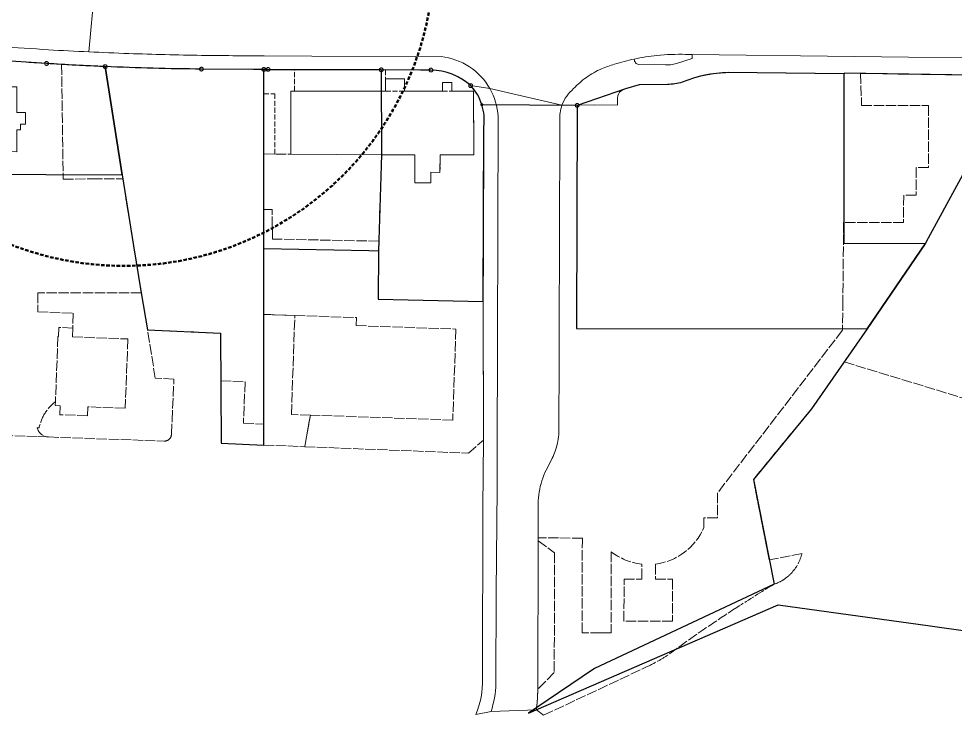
# Model space of a CAD drawing. Header units: metres. Extents: x -163 to 276, y -152 to 153.
# Drawn here: x -24.9 to 111, y -119 to -17.9 of the extents above; entities that cross this region are included whole.
import ezdxf

# ---------------------------------------------------------------- set-up
doc = ezdxf.new("R2010")
doc.units = ezdxf.units.M
doc.header["$MEASUREMENT"] = 0
for name, pattern in [('Strich 2_1mm', [0.75, 0.5, -0.25]), ('Strich 3_1mm Kanten', [1, 0.75, -0.25]), ('Strich 6_1mm', [1.75, 1.5, -0.25])]:
    doc.linetypes.add(name, pattern=pattern)
for name, color, linetype in [('000 Kataster', 7, 'Continuous'), ('000-2 Kataster Parzellenpunkte', 7, 'Continuous'), ('000-3 Kataster Parzellengrenzen', 7, 'Continuous'), ('162 Beschriftung Baustelleninstallation Neu', 7, 'Continuous')]:
    doc.layers.add(name, color=color, linetype=linetype)

msp = doc.modelspace()

# ---------------------------------------------------------------- hatches: boundary and pattern name
at = {"layer": '000 Kataster', "linetype": 'Continuous', "lineweight": 13}
for color, points in [(255, [(42.556, -30.46), (42.563, -30.424), (42.563, -30.388), (42.558, -30.352), (42.547, -30.317), (42.531, -30.285), (42.509, -30.255), (42.483, -30.23), (42.453, -30.21), (42.42, -30.194), (42.385, -30.185), (42.349, -30.181), (42.313, -30.183), (42.277, -30.191), (42.244, -30.205), (42.213, -30.224), (42.185, -30.248), (42.162, -30.276), (42.144, -30.308), (42.132, -30.342), (42.125, -30.377), (42.124, -30.414), (42.129, -30.45), (42.14, -30.484), (42.157, -30.517), (42.178, -30.546), (42.205, -30.571), (42.235, -30.592), (42.268, -30.607), (42.303, -30.617), (42.339, -30.621), (42.375, -30.618), (42.41, -30.61), (42.444, -30.597), (42.475, -30.577), (42.502, -30.553), (42.525, -30.525), (42.543, -30.494)]), (7, [(42.36, -30.405), (42.36, -30.402), (42.36, -30.4), (42.36, -30.397), (42.359, -30.394), (42.358, -30.392), (42.356, -30.39), (42.354, -30.388), (42.352, -30.386), (42.35, -30.385), (42.347, -30.384), (42.344, -30.384), (42.341, -30.384), (42.339, -30.385), (42.336, -30.386), (42.334, -30.387), (42.332, -30.389), (42.33, -30.391), (42.329, -30.394), (42.328, -30.396), (42.327, -30.399), (42.327, -30.402), (42.328, -30.404), (42.329, -30.407), (42.33, -30.409), (42.331, -30.412), (42.333, -30.413), (42.336, -30.415), (42.338, -30.416), (42.341, -30.417), (42.343, -30.417), (42.346, -30.417), (42.349, -30.416), (42.351, -30.415), (42.354, -30.414), (42.356, -30.412), (42.357, -30.41), (42.359, -30.408)])]:
    msp.add_hatch(color=color, dxfattribs=at).paths.add_polyline_path(points)

# ---------------------------------------------------------------- linework, layer by layer
at = {"layer": '000 Kataster', "color": 251, "linetype": 'Strich 3_1mm Kanten', "lineweight": 13, "true_color": 0x5f5f5f}
for p, q in [((28.359, -28.431), (31.108, -28.432)), ((36.608, -28.437), (37.982, -28.438))]:
    msp.add_line(p, q, dxfattribs=at)
at = {"layer": '000 Kataster', "color": 251, "linetype": 'Continuous', "lineweight": 13, "true_color": 0x5f5f5f}
for points in [[(-159.598, -12.048), (-130.34, -12.012), (-108.9, -11.996), (-50.555, -12.156, -0.0039448), (-40.906, -12.414, -0.0039706), (-31.079, -12.833), (-24.4, -13.188, 0.002596), (-18.142, -13.563, 0.0019236), (-13.863, -13.783), (-14.704, -22.737, -0.0024493), (-20.542, -22.435, 0.0062523), (-34.606, -21.637, 0.0053248), (-46.805, -21.231), (-77.374, -21.065), (-116.928, -20.965), (-155.584, -20.94), (-161.571, -20.979), (-162.086, -20.986)], [(-13.863, -13.783), (-14.704, -22.737, 0.0024877), (-8.863, -22.978, 0.0048103), (1.672, -23.239, 0.0040896), (10.744, -23.303), (17.683, -23.364), (36.415, -23.428, -0.2427218), (43.512, -28.077), (53.969, -30.485, -0.1349718), (55.657, -28.071, -0.0512309), (57.511, -26.442, -0.0521615), (59.718, -25.194, -0.0174335), (61.577, -24.532, -0.0262768), (64.465, -23.783, -0.0268824), (67.736, -23.26, -0.0337293), (71.905, -23.104), (72.869, -23.112), (119.972, -23.71)], [(-25.166, -24.151), (-20.826, -24.425), (-18.636, -24.558, 0.0037539), (-12.316, -24.875, 0.0082853), (1.643, -25.238), (10.698, -25.284), (11.307, -25.287), (27.75, -25.344), (34.952, -25.378, -0.0933538), (38.046, -25.966, -0.0930949), (40.715, -27.64), (43.512, -28.077, 0.2427218), (36.415, -23.428), (17.683, -23.364), (10.744, -23.303, -0.0040896), (1.672, -23.239, -0.0048103), (-8.863, -22.978, -0.0024877), (-14.704, -22.737, -0.0024493), (-20.542, -22.435, 0.0062523), (-34.606, -21.637, 0.0053248)], [(119.934, -26.211), (97.287, -25.869), (94.911, -25.832), (94.911, -25.931), (94.799, -25.93), (78.096, -25.747, 0.0402566), (75.059, -26.067, 0.050282), (71.417, -27.14, -0.0578481), (69.268, -27.473), (65.176, -27.497), (63.187, -28.085, 0.1767152), (62.325, -28.609, 0.201405), (62.013, -29.702), (62.011, -30.451), (58.681, -30.446), (53.969, -30.485, -0.1349718), (55.657, -28.071, -0.0512309), (57.511, -26.442, -0.0521615), (59.718, -25.194, -0.0174335), (61.577, -24.532, -0.0262768), (64.465, -23.783, 0.1757), (64.653, -24.311, 0.159165), (65.085, -24.584), (68.977, -24.626, 0.0356427), (69.721, -24.596, 0.0414805), (70.599, -24.422), (72.871, -23.71), (72.869, -23.112), (119.972, -23.71)]]:
    msp.add_lwpolyline(points, format="xyb", dxfattribs=at)
at = {"layer": '000 Kataster', "color": 251, "linetype": 'Strich 6_1mm', "lineweight": 13, "true_color": 0x5f5f5f}
for points in [[(-25.166, -24.151), (-20.826, -24.425), (-18.636, -24.558), (-18.419, -40.533), (-18.411, -41.195), (-14.211, -41.182), (-9.77, -41.166), (-8.202, -50.884), (-7.079, -57.727), (-22.081, -57.701), (-22.097, -60.477), (-16.949, -60.672), (-17.029, -62.82), (-19.055, -62.743), (-19.103, -64.032), (-19.173, -64.03), (-19.537, -73.481, 0.0846822), (-21.049, -75.168, 0.0860516), (-21.919, -77.301), (-22.198, -77.299, 0.3252305), (-20.557, -78.637), (-22.205, -78.579), (-26.304, -78.428)], [(119.934, -26.211), (97.287, -25.869), (97.451, -30.502), (107.158, -30.51), (107.148, -39.522), (105.347, -39.52), (105.344, -43.525), (103.554, -43.524), (103.538, -47.507), (94.933, -47.508), (94.823, -47.507), (94.731, -58.847), (94.659, -62.922), (94.656, -63.132), (76.555, -86.743), (76.55, -90.379), (74.551, -90.376), (74.555, -91.78, -0.2616469), (67.521, -97.099), (67.521, -99.252), (69.999, -99.252), (69.99, -105.35), (62.963, -105.35), (62.971, -99.256), (65.535, -99.249), (65.534, -97.091, -0.1355251), (61.094, -95.294), (61.08, -107.052), (59.61, -107.049), (56.896, -107.052), (56.909, -100.041), (56.92, -93.641), (56.924, -93.333), (53.482, -93.295), (50.503, -93.262), (50.506, -93.731), (52.897, -95.434), (52.845, -112.832), (50.447, -115.299, -0.0349974), (50.269, -117.949), (50.258, -118.236), (51.289, -119.029), (66.252, -112.009, 0.0234759), (68.07, -111.065, 0.020847), (69.591, -110.1), (70.461, -109.467, -0.0138485), (79.341, -103.372, -0.0082384), (84.733, -100.012, 0.0603271), (86.097, -99.354, 0.0571532), (87.207, -98.449, 0.1336465), (88.796, -95.536), (84.036, -96.474), (81.738, -84.797), (87.179, -78.208), (90.195, -74.556), (94.917, -67.738), (123.608, -76.473, 0.0253521)]]:
    msp.add_lwpolyline(points, format="xyb", dxfattribs=at)
for points in [[(-17.029, -62.82), (-17.077, -64.107), (-9.03, -64.411), (-9.407, -74.472), (-14.848, -74.263), (-14.899, -75.556), (-18.889, -75.406), (-18.841, -74.109), (-19.56, -74.081), (-19.537, -73.481, 0.0846822), (-21.049, -75.168, 0.0860516), (-21.919, -77.301), (-22.198, -77.299, 0.3252305), (-20.557, -78.637), (-3.775, -79.232, 0.199539), (-3.025, -78.954, 0.1986487), (-2.694, -78.226), (-2.607, -76.238), (-2.342, -70.243), (-5.046, -70.106), (-6.196, -63.094), (4.43, -63.563), (4.466, -70.495), (7.982, -70.625), (7.746, -76.618), (10.691, -76.764), (10.691, -79.803), (16.649, -80.042), (17.451, -75.462), (14.704, -75.368), (15.2, -61.002), (10.693, -60.845), (10.694, -51.343), (10.695, -45.621), (10.696, -37.553), (10.698, -25.284), (1.643, -25.238, -0.0082853), (-12.316, -24.875, -0.0037539), (-18.636, -24.558), (-18.419, -40.533), (-18.411, -41.195), (-14.211, -41.182), (-9.77, -41.166), (-8.202, -50.884), (-7.079, -57.727), (-22.081, -57.701), (-22.097, -60.477), (-16.949, -60.672)], [(10.698, -25.284), (10.696, -37.553), (14.625, -37.58), (14.633, -28.419), (27.759, -28.431), (28.359, -28.431), (28.363, -26.654), (31.104, -26.662), (31.108, -28.432), (36.608, -28.437), (36.609, -27.167), (37.99, -27.164), (37.982, -28.438), (41.147, -28.44), (41.157, -37.697), (36.269, -37.688), (36.265, -40.222), (34.925, -40.221), (34.925, -41.742), (32.605, -41.739), (32.608, -37.682), (27.788, -37.674), (27.475, -47.268), (27.393, -50.217), (27.382, -50.217), (11.947, -49.902), (11.918, -45.622), (10.695, -45.621), (10.694, -51.343), (10.693, -60.845), (15.2, -61.002), (24.146, -61.311), (24.106, -62.47), (38.576, -62.971), (38.119, -76.176), (17.451, -75.462), (16.649, -80.042), (40.399, -80.988), (42.567, -79.082), (42.539, -58.978), (42.564, -51.659), (42.624, -33.595, 0.1119223), (42.344, -30.401, 0.1120933), (40.715, -27.64, 0.0930949), (38.046, -25.966, 0.0933538), (34.952, -25.378), (27.75, -25.344), (11.307, -25.287)]]:
    msp.add_lwpolyline(points, format="xyb", close=True, dxfattribs=at)
at = {"layer": '000 Kataster', "color": 251, "linetype": 'Strich 3_1mm Kanten', "lineweight": 13, "true_color": 0x5f5f5f}
for points in [[(15.133, -28.419), (15.134, -25.299), (27.75, -25.344), (28.367, -25.354), (28.363, -26.654)], [(10.696, -37.553), (10.698, -28.825), (12.297, -28.825), (12.296, -37.563)]]:
    msp.add_lwpolyline(points, dxfattribs=at)
at = {"layer": '000 Kataster', "color": 251, "linetype": 'Continuous', "lineweight": 13, "true_color": 0x5f5f5f}
for points in [[(27.788, -37.674), (27.759, -28.431), (28.359, -28.431), (28.363, -26.654), (31.104, -26.662), (31.108, -28.432), (36.608, -28.437), (36.609, -27.167), (37.99, -27.164), (37.982, -28.438), (41.147, -28.44), (41.157, -37.697), (36.269, -37.688), (36.265, -40.222), (34.925, -40.221), (34.925, -41.742), (32.605, -41.739), (32.608, -37.682)], [(-36.751, -40.37), (-32.075, -40.468), (-32.047, -37.19), (-25.159, -37.227), (-25.146, -34.037), (-24.615, -34.029), (-24.607, -33.22), (-23.903, -33.223), (-23.899, -31.523), (-25.136, -31.521), (-25.12, -27.819), (-28.943, -27.797), (-28.943, -27.637), (-32.872, -27.617), (-32.873, -27.777), (-36.683, -27.757), (-36.734, -37.166)], [(27.788, -37.674), (27.759, -28.431), (14.633, -28.419), (14.625, -37.58)]]:
    msp.add_lwpolyline(points, close=True, dxfattribs=at)
for points in [[(42.567, -79.082), (42.539, -58.978), (42.564, -51.659), (42.624, -33.595, 0.1119223), (42.344, -30.401, 0.1120933), (40.715, -27.64), (43.512, -28.077, -0.1152566), (44.697, -32.12), (44.552, -81.005), (44.539, -86.046), (44.435, -101.217), (44.389, -114.451, -0.0672512), (43.676, -118.482), (41.478, -118.919, 0.1044565), (42.442, -113.741), (42.491, -89.067, 0.0120444), (42.492, -88.92)], [(50.503, -93.262), (50.506, -93.731), (50.447, -115.299, -0.0349974), (50.269, -117.949), (50.258, -118.236), (43.676, -118.482, 0.0672512), (44.389, -114.451), (44.435, -101.217), (44.539, -86.046), (44.552, -81.005), (44.697, -32.12, 0.1152566), (43.512, -28.077), (53.969, -30.485, 0.1006656), (53.661, -32.678), (53.601, -50.097, 0.0008742), (53.601, -50.105), (53.543, -62.886), (53.571, -67.526), (53.529, -77.395, -0.0660717), (53.241, -79.859, -0.0594667), (52.43, -81.97), (51.678, -83.429, 0.0753895), (50.655, -86.642, 0.0362909), (50.515, -88.257)]]:
    msp.add_lwpolyline(points, format="xyb", close=True, dxfattribs=at)
at = {"layer": '000 Kataster', "color": 251, "linetype": 'Strich 6_1mm', "lineweight": 13, "true_color": 0x5f5f5f}
msp.add_lwpolyline([(-25.146, -34.037), (-24.615, -34.029), (-24.607, -33.22), (-23.903, -33.223), (-23.899, -31.523), (-25.136, -31.521)], dxfattribs=at)
at = {"layer": '000 Kataster', "color": 251, "linetype": 'Continuous', "lineweight": 13, "true_color": 0x5f5f5f}
msp.add_circle((42.344, -30.401), 0.0165, dxfattribs=at)
at = {"layer": '000-2 Kataster Parzellenpunkte', "color": 251, "linetype": 'Continuous', "lineweight": 13, "true_color": 0x5f5f5f}
for points in [[(-20.752, -24.16), (-20.796, -24.151), (-20.842, -24.15), (-20.887, -24.157), (-20.93, -24.17), (-20.971, -24.191), (-21.007, -24.218), (-21.039, -24.251), (-21.064, -24.288), (-21.083, -24.329), (-21.096, -24.373), (-21.1, -24.418), (-21.098, -24.464), (-21.088, -24.508), (-21.07, -24.55), (-21.046, -24.589), (-21.016, -24.623), (-20.981, -24.651), (-20.942, -24.674), (-20.899, -24.69), (-20.855, -24.698), (-20.809, -24.699), (-20.764, -24.693), (-20.721, -24.679), (-20.681, -24.658), (-20.644, -24.631), (-20.613, -24.599), (-20.587, -24.561), (-20.568, -24.52), (-20.555, -24.476), (-20.551, -24.431), (-20.553, -24.386), (-20.563, -24.342), (-20.581, -24.3), (-20.605, -24.261), (-20.635, -24.227), (-20.67, -24.198), (-20.709, -24.176)], [(-12.242, -24.61), (-12.287, -24.601), (-12.332, -24.6), (-12.377, -24.607), (-12.42, -24.62), (-12.461, -24.641), (-12.497, -24.668), (-12.529, -24.701), (-12.554, -24.738), (-12.574, -24.779), (-12.586, -24.823), (-12.591, -24.868), (-12.588, -24.914), (-12.578, -24.958), (-12.56, -25), (-12.537, -25.038), (-12.507, -25.073), (-12.471, -25.101), (-12.432, -25.124), (-12.389, -25.14), (-12.345, -25.148), (-12.299, -25.149), (-12.254, -25.143), (-12.211, -25.129), (-12.171, -25.108), (-12.134, -25.081), (-12.103, -25.049), (-12.077, -25.011), (-12.058, -24.97), (-12.046, -24.926), (-12.041, -24.881), (-12.043, -24.836), (-12.054, -24.791), (-12.071, -24.749), (-12.095, -24.711), (-12.125, -24.677), (-12.16, -24.648), (-12.199, -24.625)], [(1.717, -24.973), (1.672, -24.965), (1.627, -24.964), (1.582, -24.97), (1.538, -24.984), (1.498, -25.004), (1.461, -25.031), (1.43, -25.064), (1.404, -25.102), (1.385, -25.143), (1.373, -25.187), (1.368, -25.232), (1.371, -25.277), (1.381, -25.321), (1.398, -25.363), (1.422, -25.402), (1.452, -25.436), (1.487, -25.465), (1.527, -25.487), (1.569, -25.503), (1.614, -25.512), (1.659, -25.513), (1.704, -25.506), (1.747, -25.492), (1.788, -25.472), (1.824, -25.445), (1.856, -25.412), (1.882, -25.375), (1.901, -25.333), (1.913, -25.29), (1.918, -25.245), (1.915, -25.199), (1.905, -25.155), (1.888, -25.113), (1.864, -25.074), (1.834, -25.04), (1.799, -25.011), (1.759, -24.989)], [(10.772, -25.019), (10.727, -25.011), (10.682, -25.01), (10.637, -25.016), (10.593, -25.03), (10.553, -25.051), (10.517, -25.078), (10.485, -25.11), (10.459, -25.148), (10.44, -25.189), (10.428, -25.233), (10.423, -25.278), (10.426, -25.323), (10.436, -25.368), (10.453, -25.41), (10.477, -25.448), (10.507, -25.482), (10.542, -25.511), (10.582, -25.534), (10.624, -25.549), (10.669, -25.558), (10.714, -25.559), (10.759, -25.552), (10.803, -25.539), (10.843, -25.518), (10.879, -25.491), (10.911, -25.458), (10.937, -25.421), (10.956, -25.38), (10.968, -25.336), (10.973, -25.291), (10.97, -25.245), (10.96, -25.201), (10.943, -25.159), (10.919, -25.121), (10.889, -25.086), (10.854, -25.058), (10.814, -25.035)], [(11.38, -25.022), (11.336, -25.013), (11.29, -25.012), (11.245, -25.019), (11.202, -25.032), (11.162, -25.053), (11.125, -25.08), (11.094, -25.113), (11.068, -25.15), (11.049, -25.191), (11.037, -25.235), (11.032, -25.28), (11.034, -25.326), (11.045, -25.37), (11.062, -25.412), (11.086, -25.45), (11.116, -25.485), (11.151, -25.513), (11.19, -25.536), (11.233, -25.552), (11.278, -25.56), (11.323, -25.561), (11.368, -25.555), (11.411, -25.541), (11.452, -25.52), (11.488, -25.493), (11.52, -25.461), (11.545, -25.423), (11.565, -25.382), (11.577, -25.338), (11.582, -25.293), (11.579, -25.248), (11.569, -25.203), (11.551, -25.161), (11.528, -25.123), (11.498, -25.089), (11.462, -25.06), (11.423, -25.037)], [(27.824, -25.079), (27.779, -25.071), (27.734, -25.07), (27.689, -25.076), (27.646, -25.09), (27.605, -25.11), (27.569, -25.138), (27.537, -25.17), (27.511, -25.208), (27.492, -25.249), (27.48, -25.293), (27.475, -25.338), (27.478, -25.383), (27.488, -25.427), (27.505, -25.469), (27.529, -25.508), (27.559, -25.542), (27.594, -25.571), (27.634, -25.593), (27.676, -25.609), (27.721, -25.618), (27.766, -25.619), (27.811, -25.612), (27.855, -25.598), (27.895, -25.578), (27.932, -25.551), (27.963, -25.518), (27.989, -25.481), (28.008, -25.439), (28.02, -25.396), (28.025, -25.351), (28.022, -25.305), (28.012, -25.261), (27.995, -25.219), (27.971, -25.18), (27.941, -25.146), (27.906, -25.118), (27.867, -25.095)], [(35.025, -25.113), (34.981, -25.105), (34.935, -25.104), (34.89, -25.11), (34.847, -25.124), (34.807, -25.144), (34.77, -25.171), (34.739, -25.204), (34.713, -25.242), (34.694, -25.283), (34.682, -25.326), (34.677, -25.372), (34.679, -25.417), (34.69, -25.461), (34.707, -25.503), (34.731, -25.542), (34.761, -25.576), (34.796, -25.605), (34.835, -25.627), (34.878, -25.643), (34.923, -25.652), (34.968, -25.653), (35.013, -25.646), (35.056, -25.632), (35.097, -25.612), (35.133, -25.585), (35.165, -25.552), (35.19, -25.515), (35.21, -25.473), (35.222, -25.43), (35.227, -25.384), (35.224, -25.339), (35.214, -25.295), (35.197, -25.253), (35.173, -25.214), (35.143, -25.18), (35.107, -25.151), (35.068, -25.129)], [(40.789, -27.375), (40.744, -27.367), (40.699, -27.366), (40.654, -27.372), (40.611, -27.386), (40.57, -27.406), (40.534, -27.433), (40.502, -27.466), (40.477, -27.504), (40.457, -27.545), (40.445, -27.588), (40.44, -27.634), (40.443, -27.679), (40.453, -27.723), (40.47, -27.765), (40.494, -27.804), (40.524, -27.838), (40.56, -27.867), (40.599, -27.889), (40.642, -27.905), (40.686, -27.913), (40.732, -27.915), (40.777, -27.908), (40.82, -27.894), (40.86, -27.874), (40.897, -27.847), (40.928, -27.814), (40.954, -27.777), (40.973, -27.735), (40.985, -27.692), (40.99, -27.646), (40.988, -27.601), (40.977, -27.557), (40.96, -27.515), (40.936, -27.476), (40.906, -27.442), (40.871, -27.413), (40.832, -27.391)], [(56.241, -30.236), (56.196, -30.228), (56.151, -30.227), (56.106, -30.233), (56.062, -30.247), (56.022, -30.268), (55.985, -30.295), (55.954, -30.327), (55.928, -30.365), (55.909, -30.406), (55.897, -30.45), (55.892, -30.495), (55.895, -30.54), (55.905, -30.584), (55.922, -30.626), (55.946, -30.665), (55.976, -30.699), (56.011, -30.728), (56.051, -30.75), (56.093, -30.766), (56.138, -30.775), (56.183, -30.776), (56.228, -30.769), (56.271, -30.756), (56.312, -30.735), (56.348, -30.708), (56.38, -30.675), (56.406, -30.638), (56.425, -30.597), (56.437, -30.553), (56.442, -30.508), (56.439, -30.462), (56.429, -30.418), (56.412, -30.376), (56.388, -30.337), (56.358, -30.303), (56.323, -30.275), (56.283, -30.252)]]:
    msp.add_lwpolyline(points, close=True, dxfattribs=at)
at = {"layer": '000-3 Kataster Parzellengrenzen', "color": 251, "linetype": 'Continuous', "lineweight": 25, "true_color": 0x5f5f5f}
msp.add_lwpolyline([(119.934, -26.211), (94.911, -25.832), (94.911, -25.931), (78.096, -25.747, 0.0910577), (71.417, -27.14, -0.0578481), (69.268, -27.473), (65.176, -27.497), (63.187, -28.085), (56.167, -30.501), (42.344, -30.401, 0.1120933), (40.715, -27.64, 0.1880142), (34.952, -25.378), (27.75, -25.344), (11.307, -25.287), (10.698, -25.284), (1.643, -25.238, -0.0082853), (-12.316, -24.875, -0.0050403), (-20.826, -24.425, 0.0073737), (-44.581, -23.219), (-62.618, -23.127), (-92.422, -23.079), (-148.771, -22.97), (-161.021, -22.948), (-162.638, -22.969)], format="xyb", dxfattribs=at)
for points in [[(-44.681, -40.203), (-32.075, -40.468), (-9.866, -40.573), (-12.316, -24.875, -0.0050403), (-20.826, -24.425, 0.0073737), (-44.581, -23.219), (-44.589, -24.672)], [(-7.079, -57.727), (-6.196, -63.094), (4.43, -63.563), (4.512, -79.549), (10.691, -79.803), (10.694, -51.343), (10.698, -25.284), (1.643, -25.238, -0.0082853), (-12.316, -24.875), (-9.866, -40.573), (-8.202, -50.884)], [(27.75, -25.344), (27.788, -37.674), (27.383, -50.088), (27.366, -51.641), (27.284, -58.629), (42.539, -58.978), (42.624, -33.595, 0.1119223), (42.344, -30.401, 0.1120933), (40.715, -27.64, 0.1880142), (34.952, -25.378)], [(56.079, -62.888), (98.25, -62.923), (106.651, -50.605), (94.936, -50.534), (94.911, -25.931), (78.096, -25.747, 0.0910577), (71.417, -27.14, -0.0578481), (69.268, -27.473), (65.176, -27.497), (63.187, -28.085), (56.167, -30.501)]]:
    msp.add_lwpolyline(points, format="xyb", close=True, dxfattribs=at)
msp.add_lwpolyline([(27.75, -25.344), (27.788, -37.674), (27.383, -50.088), (27.366, -51.641), (25.918, -51.616), (10.694, -51.343), (10.698, -25.284), (11.307, -25.287)], close=True, dxfattribs=at)
msp.add_lwpolyline([(119.733, -26.599), (107.109, -49.793), (106.651, -50.605), (98.25, -62.923), (90.195, -74.556), (81.738, -84.797), (84.733, -100.012), (58.664, -112.232), (53.438, -115.791), (49.129, -118.725), (85.324, -103.015), (107.413, -106.062), (118.686, -107.62)], dxfattribs=at)
at = {"layer": '162 Beschriftung Baustelleninstallation Neu', "color": 1, "linetype": 'Strich 2_1mm', "lineweight": 50}
msp.add_circle((-9.61, -8.8), 45, dxfattribs=at)

doc.saveas('drawing.dxf')
